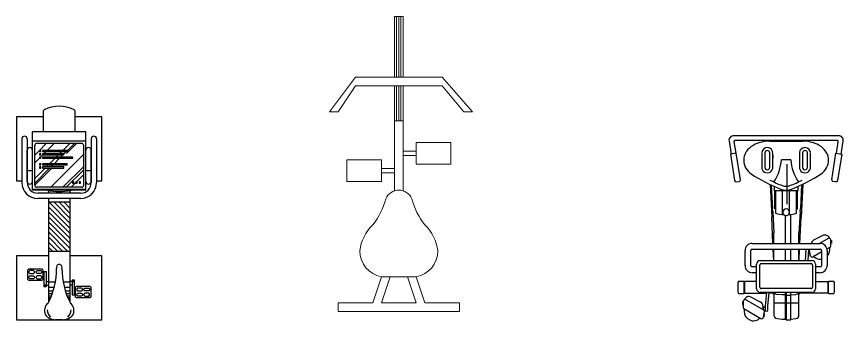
# Model space of a CAD drawing. Header units: millimetres. Extents: x 29224 to 62779, y 35576 to 54938.
# Drawn here: x 34272 to 38147, y 35869 to 37297 of the extents above; entities that cross this region are included whole.
import ezdxf

# ---------------------------------------------------------------- set-up
doc = ezdxf.new("R2010")
doc.units = ezdxf.units.MM

# ---------------------------------------------------------------- blocks, each defined once
blk = doc.blocks.new('A$C60207D80')
at = {"linetype": 'Continuous', "lineweight": 9}
for p, q in [((381, 1371.6), (381, 1727.2)), ((381, 1727.2), (431.8, 1727.2)), ((393.7, 1727.2), (393.7, 1371.2)), ((406.4, 1371.6), (406.4, 1727.2)), ((419.1, 1727.2), (419.1, 1371.2)), ((431.8, 1727.2), (431.8, 1371.6)), ((152.4, 1371.6), (0, 1168.4)), ((381, 1371.6), (152.4, 1371.6)), ((660.4, 1371.6), (381, 1371.6)), ((838.2, 1168.4), (660.4, 1371.6)), ((50.8, 1168.4), (152.4, 1320.8)), ((152.4, 1320.8), (660.4, 1320.8)), ((381, 1117.6), (381, 1320.8)), ((393.7, 1317.7), (393.7, 1117.6)), ((406.4, 1117.6), (406.4, 1320.8)), ((419.1, 1317.7), (419.1, 1117.6)), ((431.8, 1320.8), (431.8, 1117.6)), ((660.4, 1320.8), (787.4, 1168.4)), ((0, 1168.4), (50.8, 1168.4)), ((787.4, 1168.4), (838.2, 1168.4)), ((381, 708), (381, 1117.6)), ((381, 1117.6), (431.8, 1117.6)), ((431.8, 1117.6), (431.8, 708)), ((508, 990.6), (711.2, 990.6)), ((508, 939.8), (508, 990.6)), ((711.2, 990.6), (711.2, 863.6)), ((431.8, 939.8), (508, 939.8)), ((508, 939.8), (508, 863.6)), ((101.6, 762), (101.6, 889)), ((304.8, 889), (101.6, 889)), ((304.8, 838.2), (304.8, 889)), ((431.8, 914.4), (508, 914.4)), ((304.8, 838.2), (381, 838.2)), ((304.8, 812.8), (304.8, 838.2)), ((508, 863.6), (711.2, 863.6)), ((304.8, 812.8), (304.8, 762)), ((381, 812.8), (304.8, 812.8)), ((304.8, 762), (101.6, 762)), ((304.8, 203.2), (254, 50.8)), ((304.8, 50.8), (355.6, 203.2)), ((304.8, 203.2), (508, 203.2)), ((457.2, 203.2), (508, 50.8)), ((508, 203.2), (558.8, 50.8)), ((50.8, 50.8), (50.8, 0)), ((177.8, 50.8), (50.8, 50.8)), ((254, 50.8), (177.8, 50.8)), ((508, 50.8), (304.8, 50.8)), ((762, 50.8), (558.8, 50.8)), ((762, 0), (762, 50.8)), ((50.8, 0), (762, 0))]:
    blk.add_line(p, q, dxfattribs=at)
for centre, radius, start, end in [((406.4, 628.6), 82.5, 22.6199, 157.3801), ((-72.1, 766.3), 416, 321.6175, 345.2525), ((884.9, 766.3), 416, 194.7476, 218.3825), ((427.7, 325.9), 251.6, 133.6443, 173.2256), ((385.1, 325.9), 251.6, 6.7745, 46.3556), ((332.7, 355.6), 154.9, 179.9906, 259.6205), ((480.1, 355.6), 154.9, 280.3795, 0.0094)]:
    blk.add_arc(centre, radius, start, end, dxfattribs=at)
blk = doc.blocks.new('A$C170C001D')
for p, q in [((0.9, 513.1), (0.9, 22.2)), ((23.4, 506.5), (23.4, 28.7)), ((87, 525.8), (26.8, 535.2)), ((83.5, 503.6), (29.8, 512.1)), ((83.1, 501), (87.4, 528.4)), ((87.4, 528.4), (211.4, 508.8)), ((207.1, 481.5), (83.1, 501)), ((217, 501.2), (214.8, 487.1)), ((518.1, 476.7), (489.1, 476.7)), ((491.2, 476.7), (491.2, 480.3)), ((491.2, 480.3), (503.8, 480.3)), ((503.8, 480.3), (503.8, 476.7)), ((523, 473.9), (531.5, 459.3)), ((535.4, 472.5), (523.8, 472.5)), ((689, 494.3), (683.1, 491.5)), ((683.1, 491.5), (683.1, 466.8)), ((683.1, 466.8), (689, 464)), ((733.8, 494.3), (689, 494.3)), ((739.6, 491.5), (733.8, 494.3)), ((733.8, 464), (739.6, 466.8)), ((739.6, 466.8), (739.6, 491.5)), ((468.6, 439.9), (490.8, 396.4)), ((481.8, 464.1), (505.2, 423.5)), ((505.2, 108.8), (505.2, 426.4)), ((532.4, 107.9), (532.4, 427.3)), ((538, 432.9), (609.9, 432.9)), ((538.9, 460), (609, 460)), ((547.1, 432.2), (568.8, 394.5)), ((615.5, 427.3), (615.5, 405.8)), ((642.6, 426.4), (642.6, 405.8)), ((684.1, 462.6), (738.7, 462.6)), ((684.1, 405.8), (684.1, 462.6)), ((689, 464), (733.8, 464)), ((738.7, 462.6), (738.7, 330.8)), ((585.8, 146.3), (585.8, 388.9)), ((602.6, 405.8), (717.9, 405.8)), ((606.7, 391.6), (710, 391.6)), ((734.8, 388.9), (734.8, 146.3)), ((147.8, 382), (80.5, 382)), ((148, 368), (81.3, 368)), ((585.8, 371), (532.4, 374)), ((585.8, 357.8), (532.4, 361)), ((563, 382.1), (536.1, 377.3)), ((547.9, 376), (560.5, 378.2)), ((600, 150.4), (600, 384.8)), ((716.7, 384.8), (716.7, 150.4)), ((26.7, 189.1), (26.7, 346.1)), ((80.5, 329.8), (147.8, 329.8)), ((81.3, 343.9), (148, 343.9)), ((228.8, 345.4), (382.1, 338.2)), ((231.2, 340.3), (341.5, 335.1)), ((257, 323.7), (238.8, 323.7)), ((257, 211.6), (257, 323.7)), ((344.3, 320.3), (257, 320.3)), ((364.1, 316.7), (257, 316.7)), ((355.8, 333.1), (341.5, 335.1)), ((344.3, 316.7), (344.3, 320.3)), ((355.8, 333.1), (456.7, 327.7)), ((505.2, 332.1), (382.1, 338.2)), ((505.2, 327.7), (456.7, 327.7)), ((585.8, 328.2), (532.4, 330.8)), ((585.8, 327.7), (532.4, 327.7)), ((742.5, 328.2), (734.8, 333.6)), ((841.2, 327.7), (734.8, 327.7)), ((740.9, 327.7), (734.8, 327.7)), ((746.9, 289.6), (744.4, 312.6)), ((785.7, 327.7), (785.7, 210.4)), ((860.4, 289.6), (857.9, 312.6)), ((114.1, 290), (114.1, 245.2)), ((370.6, 283.8), (257, 283.8)), ((505.2, 289.6), (370, 289.6)), ((585.8, 289.6), (532.4, 289.6)), ((585.8, 289.6), (532.4, 289.6)), ((863.1, 289.6), (734.8, 289.6)), ((749.6, 289.6), (749.6, 267.1)), ((863.1, 267.1), (863.1, 289.6)), ((134.4, 270.6), (321.3, 270.6)), ((370.5, 250.6), (257, 250.6)), ((505.2, 265.3), (374.6, 265.3)), ((585.8, 265.3), (532.4, 265.3)), ((734.8, 267.1), (863.1, 267.1)), ((860.4, 265.3), (734.8, 265.3)), ((746.9, 248.6), (744.4, 225.5)), ((746.9, 265.3), (746.9, 248.6)), ((857.9, 225.5), (860.4, 248.6)), ((860.4, 248.6), (860.4, 265.3)), ((147.8, 205.4), (80.5, 205.4)), ((92.6, 205.6), (105.6, 205.6)), ((230.2, 192.8), (382.1, 199.9)), ((232.6, 197.9), (341.5, 203)), ((238.8, 211.6), (257, 211.6)), ((364.1, 218.6), (257, 218.6)), ((344.3, 214.9), (257, 214.9)), ((355.8, 205.1), (341.5, 203)), ((344.3, 218.6), (344.3, 214.9)), ((355.8, 205.1), (456.7, 210.4)), ((505.2, 206), (382.1, 199.9)), ((505.2, 210.4), (456.7, 210.4)), ((585.8, 210.4), (532.4, 210.4)), ((585.8, 210), (532.4, 207.3)), ((585.8, 210.4), (545.7, 210.4)), ((734.8, 210.4), (841.2, 210.4)), ((740.9, 210.4), (734.8, 210.4)), ((742.5, 209.9), (734.8, 204.6)), ((738.7, 207.3), (738.7, 188)), ((148, 191.4), (81.3, 191.4)), ((81.3, 167.3), (148, 167.3)), ((799.7, 182), (734.8, 188.4)), ((734.8, 175.6), (799.7, 169)), ((738.7, 72.8), (738.7, 175.2)), ((818.4, 162.9), (769.9, 78.8)), ((798.8, 158.7), (816, 158.7)), ((820.8, 182), (799.7, 182)), ((799.7, 169), (820.8, 169)), ((801.1, 158.7), (803.6, 161.2)), ((803.6, 169), (803.6, 161.2)), ((817, 161.2), (803.6, 161.2)), ((817, 161.2), (817, 169)), ((817, 161.2), (817.3, 160.9)), ((851.1, 160.8), (824.2, 165.6)), ((848.6, 164.7), (836, 166.9)), ((80.5, 153.3), (147.8, 153.3)), ((717.9, 129.5), (602.6, 129.5)), ((710, 143.7), (606.7, 143.7)), ((615.5, 129.5), (615.5, 107.9)), ((642.6, 129.5), (642.6, 108.8)), ((684.1, 129.5), (684.1, 72.8)), ((756.7, 103), (778.9, 146.5)), ((811.1, 69), (856.9, 148.4)), ((609.9, 102.3), (538, 102.3)), ((207.1, 53.8), (83.1, 34.2)), ((114.4, 68.6), (113.8, 68.6)), ((217, 34.1), (214.8, 48.2)), ((609, 75.2), (538.9, 75.2)), ((689, 71.4), (683.1, 68.6)), ((683.1, 68.6), (683.1, 44)), ((683.1, 44), (689, 41.2)), ((684.1, 72.8), (738.7, 72.8)), ((733.8, 71.4), (689, 71.4)), ((689, 41.2), (733.8, 41.2)), ((739.6, 68.6), (733.8, 71.4)), ((733.8, 41.2), (739.6, 44)), ((739.6, 44), (739.6, 68.6)), ((777.1, 66.2), (806.2, 66.2)), ((779.3, 66.2), (779.3, 62.6)), ((779.3, 62.6), (791.9, 62.6)), ((791.9, 62.6), (791.9, 66.2)), ((811.9, 70.5), (823.5, 70.5)), ((26.8, 0), (87, 9.5)), ((29.8, 23.2), (83.5, 31.6)), ((83.1, 34.2), (87.4, 6.9)), ((87.4, 6.9), (211.4, 26.4))]:
    blk.add_line(p, q)
for centre, radius, start, end in [((23.4, 513.1), 22.4, 81.0514, 180.0041), ((29, 506.5), 5.61, 81.0408, 180.0206), ((210.4, 502.2), 6.73, 351.0585, 81.0503), ((114.1, 402.3), 64.4, 90.0061, 119.7139), ((114.1, 388.2), 78.5, 33.734, 90.0038), ((208.2, 488.1), 6.73, 261.0472, 351.0543), ((488.6, 450.1), 22.4, 109.3796, 207.0007), ((489.1, 468.3), 8.4, 89.9994, 210), ((518.1, 471.1), 5.6, 30.0001, 89.9999), ((535.4, 428.3), 44.1, 45.9423, 89.9997), ((153.8, 357.6), 125.5, 144.036, 163.275), ((129.6, 375.2), 95.5, 119.7275, 144.0251), ((-411.4, 36.4), 710.8, 21.1265, 33.795), ((538.9, 426.4), 33.6, 89.999, 180.0019), ((538, 427.3), 5.61, 90.0259, 179.9791), ((535.4, 428.3), 44.1, 315.8265, 5.9528), ((609, 426.4), 33.6, 359.9981, 90.001), ((609.9, 427.3), 5.61, 0.0209, 89.9741), ((192.2, 346.1), 165.5, 163.2701, 180.0026), ((510.7, 406.6), 22.4, 207.0018, 255.7066), ((561.5, 390.3), 8.4, 280.0019, 29.9988), ((602.6, 388.9), 16.8, 90.0026, 179.9934), ((606.7, 384.8), 6.73, 89.9995, 180.0012), ((710, 384.8), 6.73, 359.9988, 90.0005), ((717.9, 388.9), 16.8, 0.0066, 89.9974), ((83, 355.9), 26.2, 95.6233, 264.3767), ((83, 355.9), 12.2, 98.2509, 261.7491), ((148.6, 355.9), 26.1, 268.1011, 91.8989), ((148.6, 355.9), 12.1, 267.2069, 92.7931), ((535.2, 382.9), 5.6, 239.8168, 279.9972), ((547.6, 377.7), 1.68, 100.0009, 279.9972), ((560.2, 379.9), 1.68, 280.0009, 99.9972), ((105.3, 483.7), 193.9, 272.6037, 305.3947), ((-417.4, 33.2), 699.1, 21.1289, 26.3293), ((201.3, 267.6), 170.1, 3.3734, 16.7733), ((727.7, 310.9), 16.8, 6.0001, 65.2435), ((744.1, 330.5), 2.8, 235.2914, 269.9943), ((841.2, 310.9), 16.8, 5.9944, 90.0052), ((189.2, 267.6), 48.8, 359.9992, 21.7666), ((189.3, 267.6), 67.2, 359.9896, 21.7811), ((359.3, 267.6), 15.5, 90, 270), ((359.3, 267.6), 15.5, 270, 90), ((105.3, 51.5), 193.9, 54.6053, 87.3963), ((-411.4, 498.9), 710.8, 326.205, 338.8735), ((-417.4, 502), 699.1, 333.6602, 338.8713), ((189.2, 267.6), 48.8, 338.2334, 0.0008), ((189.3, 267.6), 67.2, 338.2189, 0.0104), ((201.3, 267.6), 170.1, 343.2267, 356.6266), ((83, 179.3), 26.2, 84.3773, 264.3772), ((148.6, 179.3), 26.1, 268.1011, 91.8989), ((727.7, 227.3), 16.8, 294.756, 354.0008), ((744.1, 207.6), 2.8, 90.0057, 124.7086), ((841.2, 227.3), 16.8, 269.995, 354.0056), ((192.2, 189.1), 165.5, 179.9974, 196.7299), ((83, 179.3), 12.2, 98.2509, 261.7491), ((148.6, 179.3), 12.1, 267.2069, 92.7931), ((798.8, 136.3), 22.4, 90.0007, 152.9978), ((823.2, 160.1), 5.6, 79.9869, 150.0103), ((806.4, 175.5), 15.8, 335.7899, 24.2101), ((835.7, 165.2), 1.68, 80.0028, 259.9991), ((848.3, 163), 1.68, 260.0028, 79.9991), ((849.6, 152.6), 8.4, 330.0007, 79.9989), ((0, 142.7), 16.6, 269.9754, 273.1868), ((153.8, 177.6), 125.5, 196.725, 215.964), ((602.6, 146.3), 16.8, 180.0066, 269.9974), ((606.7, 150.4), 6.73, 179.9988, 270.0005), ((710, 150.4), 6.73, 269.9995, 0.0012), ((717.9, 146.3), 16.8, 270.0026, 359.9934), ((823.5, 114.6), 44.1, 269.9994, 44.1734), ((129.6, 160), 95.5, 215.9749, 240.2725), ((114.1, 147.1), 78.5, 270.2461, 326.2603), ((538.9, 108.8), 33.6, 179.9981, 270.001), ((538, 107.9), 5.61, 180.0209, 269.9741), ((609, 108.8), 33.6, 269.999, 0.0019), ((609.9, 107.9), 5.61, 270.0259, 359.9791), ((776.7, 92.9), 22.4, 152.9997, 250.6198), ((777.1, 74.6), 8.4, 150.002, 269.9987), ((114.1, 132.9), 64.3, 240.2649, 269.7426), ((208.2, 47.1), 6.73, 8.9457, 98.9528), ((806.2, 71.8), 5.6, 269.9903, 330.01), ((23.4, 22.2), 22.4, 179.9959, 278.9486), ((29, 28.7), 5.61, 179.9794, 278.9592), ((210.4, 33), 6.73, 278.9497, 8.9415)]:
    blk.add_arc(centre, radius, start, end)
blk = doc.blocks.new('A$C50431BDD')
h = blk.add_hatch()
h.set_pattern_fill('ANSI31', color=256, scale=133.333333, angle=-90, style=0)
h.set_pattern_definition([(315, (-5092.318, 23431.074), (11.785113, 11.785113), [])])
h.paths.add_polyline_path([(250, 679.7), (150, 679.7), (150, 449.7), (250, 449.7)])
h = blk.add_hatch()
h.set_pattern_fill('AR-RROOF', color=256, scale=100, angle=225, style=0)
h.set_pattern_definition([(225, (-2233.34, 11455.92), (-84.8528, -226.2742), [1500, -200, 500, -100]), (225, (-2292.03, 11326.52), (164.7559, -23.3345), [300, -33, 600, -75]), (225, (-2208.595, 11360.456), (-320.31937, -415.0717), [800, -140, 400, -100])])
h.paths.add_polyline_path([(95, 379.2, 0.414214), (85, 369.2), (85, 184.3, 0.414214), (95, 174.3), (305, 174.3, 0.414214), (315, 184.3), (315, 369.2, 0.414214), (305, 379.2)])
h.paths.add_polyline_path([(277.6, 290.2), (277.6, 284.5), (178.6, 284.5), (178.6, 290.2)], flags=16)
h.paths.add_polyline_path([(137.6, 353.9), (132, 353.9), (132, 361), (137.6, 361)], flags=16)
h.paths.add_polyline_path([(277.6, 274.6), (277.6, 269), (163, 269), (163, 274.6)], flags=16)
h.paths.add_polyline_path([(122.1, 353.9), (116.4, 353.9), (116.4, 361), (122.1, 361)], flags=16)
h.paths.add_polyline_path([(106.5, 353.9), (100.8, 353.9), (100.8, 361), (106.5, 361)], flags=16)
h.paths.add_polyline_path([(277.6, 243.5), (277.6, 237.8), (136.2, 237.8), (136.2, 243.5)], flags=16)
h.paths.add_polyline_path([(286.1, 290.2), (293.1, 290.2), (293.1, 284.5), (286.1, 284.5)], flags=16)
h.paths.add_polyline_path([(286.1, 274.6), (293.1, 274.6), (293.1, 269), (286.1, 269)], flags=16)
h.paths.add_polyline_path([(277.6, 227.9), (277.6, 222.2), (180, 222.2), (180, 227.9)], flags=16)
h.paths.add_polyline_path([(277.6, 212.3), (277.6, 206.7), (157.4, 206.7), (157.4, 212.3)], flags=16)
h.paths.add_polyline_path([(286.1, 243.5), (293.1, 243.5), (293.1, 237.8), (286.1, 237.8)], flags=16)
h.paths.add_polyline_path([(286.1, 227.9), (293.1, 227.9), (293.1, 222.2), (286.1, 222.2)], flags=16)
h.paths.add_polyline_path([(286.1, 212.3), (293.1, 212.3), (293.1, 206.7), (286.1, 206.7)], flags=16)
at = {"linetype": 'ByBlock'}
for p, q in [((400, 1000), (0, 1000)), ((52.4, 893.6), (56.9, 898.1)), ((52.4, 847.2), (52.4, 893.6)), ((56.9, 898.1), (118.4, 898.1)), ((118.4, 898.1), (122.9, 893.6)), ((122.9, 893.6), (122.9, 847.2)), ((150, 910.7), (153.7, 910.7)), ((150, 907.2), (155.4, 907.2)), ((150, 902.4), (157.6, 902.4)), ((150, 896.8), (160, 896.8)), ((240, 896.8), (250, 896.8)), ((242.4, 902.4), (250, 902.4)), ((244.6, 907.2), (250, 907.2)), ((246.3, 910.7), (250, 910.7)), ((61.8, 889.4), (57.3, 884.9)), ((57.3, 884.9), (57.3, 880.1)), ((57.3, 880.1), (61.8, 875.6)), ((57.3, 860.7), (61.8, 865.2)), ((57.3, 855.9), (57.3, 860.7)), ((61.8, 851.4), (57.3, 855.9)), ((79.4, 889.4), (61.8, 889.4)), ((61.8, 875.6), (79.4, 875.6)), ((61.8, 865.2), (79.4, 865.2)), ((83.9, 884.9), (79.4, 889.4)), ((79.4, 875.6), (83.9, 880.1)), ((79.4, 865.2), (83.9, 860.7)), ((83.9, 855.9), (79.4, 851.4)), ((83.9, 880.1), (83.9, 884.9)), ((83.9, 860.7), (83.9, 855.9)), ((91.4, 884.9), (95.9, 889.4)), ((91.4, 880.1), (91.4, 884.9)), ((95.9, 875.6), (91.4, 880.1)), ((95.9, 865.2), (91.4, 860.7)), ((91.4, 860.7), (91.4, 855.9)), ((91.4, 855.9), (95.9, 851.4)), ((95.9, 889.4), (113.5, 889.4)), ((113.5, 875.6), (95.9, 875.6)), ((113.5, 865.2), (95.9, 865.2)), ((113.5, 889.4), (118, 884.9)), ((118, 880.1), (113.5, 875.6)), ((118, 860.7), (113.5, 865.2)), ((113.5, 851.4), (118, 855.9)), ((118, 884.9), (118, 880.1)), ((118, 855.9), (118, 860.7)), ((127.9, 877.4), (122.9, 877.4)), ((122.9, 877.4), (122.9, 863.4)), ((122.9, 863.4), (127.9, 863.4)), ((127.9, 883), (127.9, 815.9)), ((127.9, 863.4), (127.9, 877.4)), ((138.9, 884), (128.9, 884)), ((139.9, 815.9), (139.9, 883)), ((150, 888.9), (163.2, 888.9)), ((150, 878.5), (167.1, 878.5)), ((150, 865.8), (171.4, 865.8)), ((228.6, 865.8), (250, 865.8)), ((232.9, 878.5), (250, 878.5)), ((236.8, 888.9), (250, 888.9)), ((56.9, 842.7), (52.4, 847.2)), ((118.4, 842.7), (56.9, 842.7)), ((79.4, 851.4), (61.8, 851.4)), ((95.9, 851.4), (113.5, 851.4)), ((122.9, 847.2), (118.4, 842.7)), ((127.9, 823.1), (139.9, 823.1)), ((127.9, 820.1), (139.9, 820.1)), ((127.9, 818.1), (139.9, 818.1)), ((127.9, 816.8), (139.9, 816.8)), ((127.9, 815.9), (139.9, 815.9)), ((128.9, 814.9), (138.9, 814.9)), ((139.9, 837.6), (150, 837.6)), ((139.9, 821.6), (150, 821.6)), ((150, 848.3), (176.4, 848.3)), ((150, 823.7), (181.9, 823.7)), ((218.1, 823.7), (250, 823.7)), ((223.6, 848.3), (250, 848.3)), ((260.1, 837.6), (250, 837.6)), ((260.1, 821.6), (250, 821.6)), ((260.1, 843.4), (260.1, 776.3)), ((272.1, 843.4), (260.1, 843.4)), ((272.1, 842.5), (260.1, 842.5)), ((272.1, 841.2), (260.1, 841.2)), ((272.1, 839.1), (260.1, 839.1)), ((272.1, 836.2), (260.1, 836.2)), ((271.1, 844.4), (261.1, 844.4)), ((272.1, 776.3), (272.1, 843.4)), ((277.1, 812.1), (281.6, 816.6)), ((281.6, 816.6), (343.1, 816.6)), ((343.1, 816.6), (347.6, 812.1)), ((261.1, 775.3), (271.1, 775.3)), ((272.1, 795.9), (272.1, 781.9)), ((277.1, 795.9), (272.1, 795.9)), ((272.1, 781.9), (277.1, 781.9)), ((277.1, 765.7), (277.1, 812.1)), ((277.1, 781.9), (277.1, 795.9)), ((286.5, 807.9), (282, 803.4)), ((282, 803.4), (282, 798.6)), ((282, 798.6), (286.5, 794.1)), ((282, 779.2), (286.5, 783.7)), ((282, 774.4), (282, 779.2)), ((304.1, 807.9), (286.5, 807.9)), ((286.5, 794.1), (304.1, 794.1)), ((286.5, 783.7), (304.1, 783.7)), ((308.6, 803.4), (304.1, 807.9)), ((304.1, 794.1), (308.6, 798.6)), ((304.1, 783.7), (308.6, 779.2)), ((308.6, 798.6), (308.6, 803.4)), ((308.6, 779.2), (308.6, 774.4)), ((316.1, 803.4), (320.6, 807.9)), ((316.1, 798.6), (316.1, 803.4)), ((320.6, 794.1), (316.1, 798.6)), ((320.6, 783.7), (316.1, 779.2)), ((316.1, 779.2), (316.1, 774.4)), ((320.6, 807.9), (338.2, 807.9)), ((338.2, 794.1), (320.6, 794.1)), ((338.2, 783.7), (320.6, 783.7)), ((338.2, 807.9), (342.7, 803.4)), ((342.7, 798.6), (338.2, 794.1)), ((342.7, 779.2), (338.2, 783.7)), ((342.7, 803.4), (342.7, 798.6)), ((342.7, 774.4), (342.7, 779.2)), ((347.6, 812.1), (347.6, 765.7)), ((281.6, 761.2), (277.1, 765.7)), ((343.1, 761.2), (281.6, 761.2)), ((286.5, 769.9), (282, 774.4)), ((304.1, 769.9), (286.5, 769.9)), ((308.6, 774.4), (304.1, 769.9)), ((316.1, 774.4), (320.6, 769.9)), ((320.6, 769.9), (338.2, 769.9)), ((338.2, 769.9), (342.7, 774.4)), ((347.6, 765.7), (343.1, 761.2))]:
    blk.add_line(p, q, dxfattribs=at)
for p, q in [((0, 1000), (0, 700)), ((400, 700), (400, 1000)), ((150, 432.2), (150, 918.3)), ((250, 432.2), (250, 918.3)), ((0, 700), (150, 700)), ((250, 700), (400, 700)), ((150, 679.7), (250, 679.7)), ((100, 432.2), (300, 432.2)), ((150, 449.7), (250, 449.7)), ((75, 392.8), (75, 119.3)), ((75, 392.8), (325, 392.8)), ((75, 389.2), (325, 389.2)), ((100, 407.2), (300, 407.2)), ((150, 394.4), (150, 407.2)), ((250, 394.4), (250, 407.2)), ((325, 392.8), (325, 119.3)), ((25, 152.5), (25, 357.2)), ((50, 152.5), (50, 357.2)), ((50, 352.6), (50, 206.5)), ((75, 352.6), (75, 206.5)), ((85, 369.2), (85, 184.3)), ((95, 379.2), (305, 379.2)), ((315, 369.2), (315, 184.3)), ((325, 352.6), (325, 206.5)), ((350, 152.5), (350, 357.2)), ((350, 352.6), (350, 206.5)), ((375, 152.5), (375, 357.2)), ((75, 164.3), (325, 164.3)), ((95, 174.3), (305, 174.3)), ((75, 119.3), (325, 119.3))]:
    blk.add_line(p, q)
for points in [[(256.7, 392.8, 0.12768), (143.3, 392.8, 0.12768)], [(25, 350), (0, 350), (0, 50), (125, 50), (125, 25.2, 0.250492), (129.4, 16.9, 0.238848), (270.6, 16.9, 0.250492), (275, 25.2), (275, 50), (400, 50), (400, 350), (375, 350)]]:
    blk.add_lwpolyline(points, format="xyb")
for points in [[(100.8, 353.9), (106.5, 353.9), (106.5, 361), (100.8, 361)], [(116.4, 353.9), (122.1, 353.9), (122.1, 361), (116.4, 361)], [(132, 353.9), (137.6, 353.9), (137.6, 361), (132, 361)], [(163, 274.6), (163, 269), (277.6, 269), (277.6, 274.6)], [(178.6, 290.2), (178.6, 284.5), (277.6, 284.5), (277.6, 290.2)], [(286.1, 290.2), (286.1, 284.5), (293.1, 284.5), (293.1, 290.2)], [(286.1, 274.6), (286.1, 269), (293.1, 269), (293.1, 274.6)], [(136.2, 243.5), (136.2, 237.8), (277.6, 237.8), (277.6, 243.5)], [(286.1, 243.5), (286.1, 237.8), (293.1, 237.8), (293.1, 243.5)], [(157.4, 212.3), (157.4, 206.7), (277.6, 206.7), (277.6, 212.3)], [(180, 227.9), (180, 222.2), (277.6, 222.2), (277.6, 227.9)], [(286.1, 227.9), (286.1, 222.2), (293.1, 222.2), (293.1, 227.9)], [(286.1, 212.3), (286.1, 206.7), (293.1, 206.7), (293.1, 212.3)]]:
    blk.add_lwpolyline(points, close=True)
for points in [[(125, 119.3), (125, 50)], [(275, 50), (275, 119.3)]]:
    blk.add_lwpolyline(points)
for centre, radius, start, end in [((176, 958), 45.3, 156.3423, 231.6967), ((183.6, 937.5), 62.5, 90.7134, 141.8118), ((189.7, 953), 46, 131.0654, 179.3157), ((191.6, 1246.8), 246.9, 267.9675, 271.9606), ((208.4, 1246.8), 246.9, 268.0394, 272.0325), ((216.4, 937.5), 62.5, 38.1882, 89.2866), ((210.3, 953), 46, 0.6843, 48.9346), ((224, 958), 45.3, 308.3033, 23.6577), ((-159.3, 761.4), 346.7, 359.7136, 27.6567), ((559.3, 761.4), 346.7, 152.3433, 180.2864), ((128.9, 883), 1, 90, 180), ((138.9, 883), 1, 0, 90), ((128.9, 815.9), 1, 180, 270), ((138.9, 815.9), 1, 270, 0), ((261.1, 843.4), 1, 90, 180), ((271.1, 843.4), 1, 0, 90), ((261.1, 776.3), 1, 180, 270), ((271.1, 776.3), 1, 270, 0), ((201.3, 754.9), 14.7, 160.7059, 264.8065), ((198.7, 754.9), 14.7, 275.1935, 19.2941)]:
    blk.add_arc(centre, radius, start, end, dxfattribs=at)
for centre, radius, start, end in [((100, 357.2), 75, 90, 180), ((300, 357.2), 75, 0, 90), ((100, 357.2), 50, 90, 180), ((300, 357.2), 50, 0, 90), ((62.5, 352.6), 12.5, 0, 180), ((95, 369.2), 10, 90, 180), ((305, 369.2), 10, 0, 90), ((337.5, 352.6), 12.5, 0, 180), ((62.5, 264.8), 36.8, 70.1677, 109.8323), ((337.5, 264.8), 36.8, 70.1677, 109.8323), ((62.5, 206.5), 12.5, 180, 0), ((337.5, 206.5), 12.5, 180, 0), ((95, 184.3), 10, 180, 270), ((305, 184.3), 10, 270, 0), ((37.5, 152.5), 12.5, 180, 0), ((362.5, 152.5), 12.5, 180, 0)]:
    blk.add_arc(centre, radius, start, end)

msp = doc.modelspace()

# ---------------------------------------------------------------- block references
at = {"xscale": 0.8, "yscale": 0.8, "zscale": 0.8}
msp.add_blockref('A$C60207D80', (35738.2, 35915.1), dxfattribs=at)
for name, p, rotation in [('A$C50431BDD', (34671.6, 36876.8), 180), ('A$C170C001D', (37610.9, 36739.8), 270)]:
    msp.add_blockref(name, p, dxfattribs=dict(rotation=rotation))

doc.saveas('drawing.dxf')
